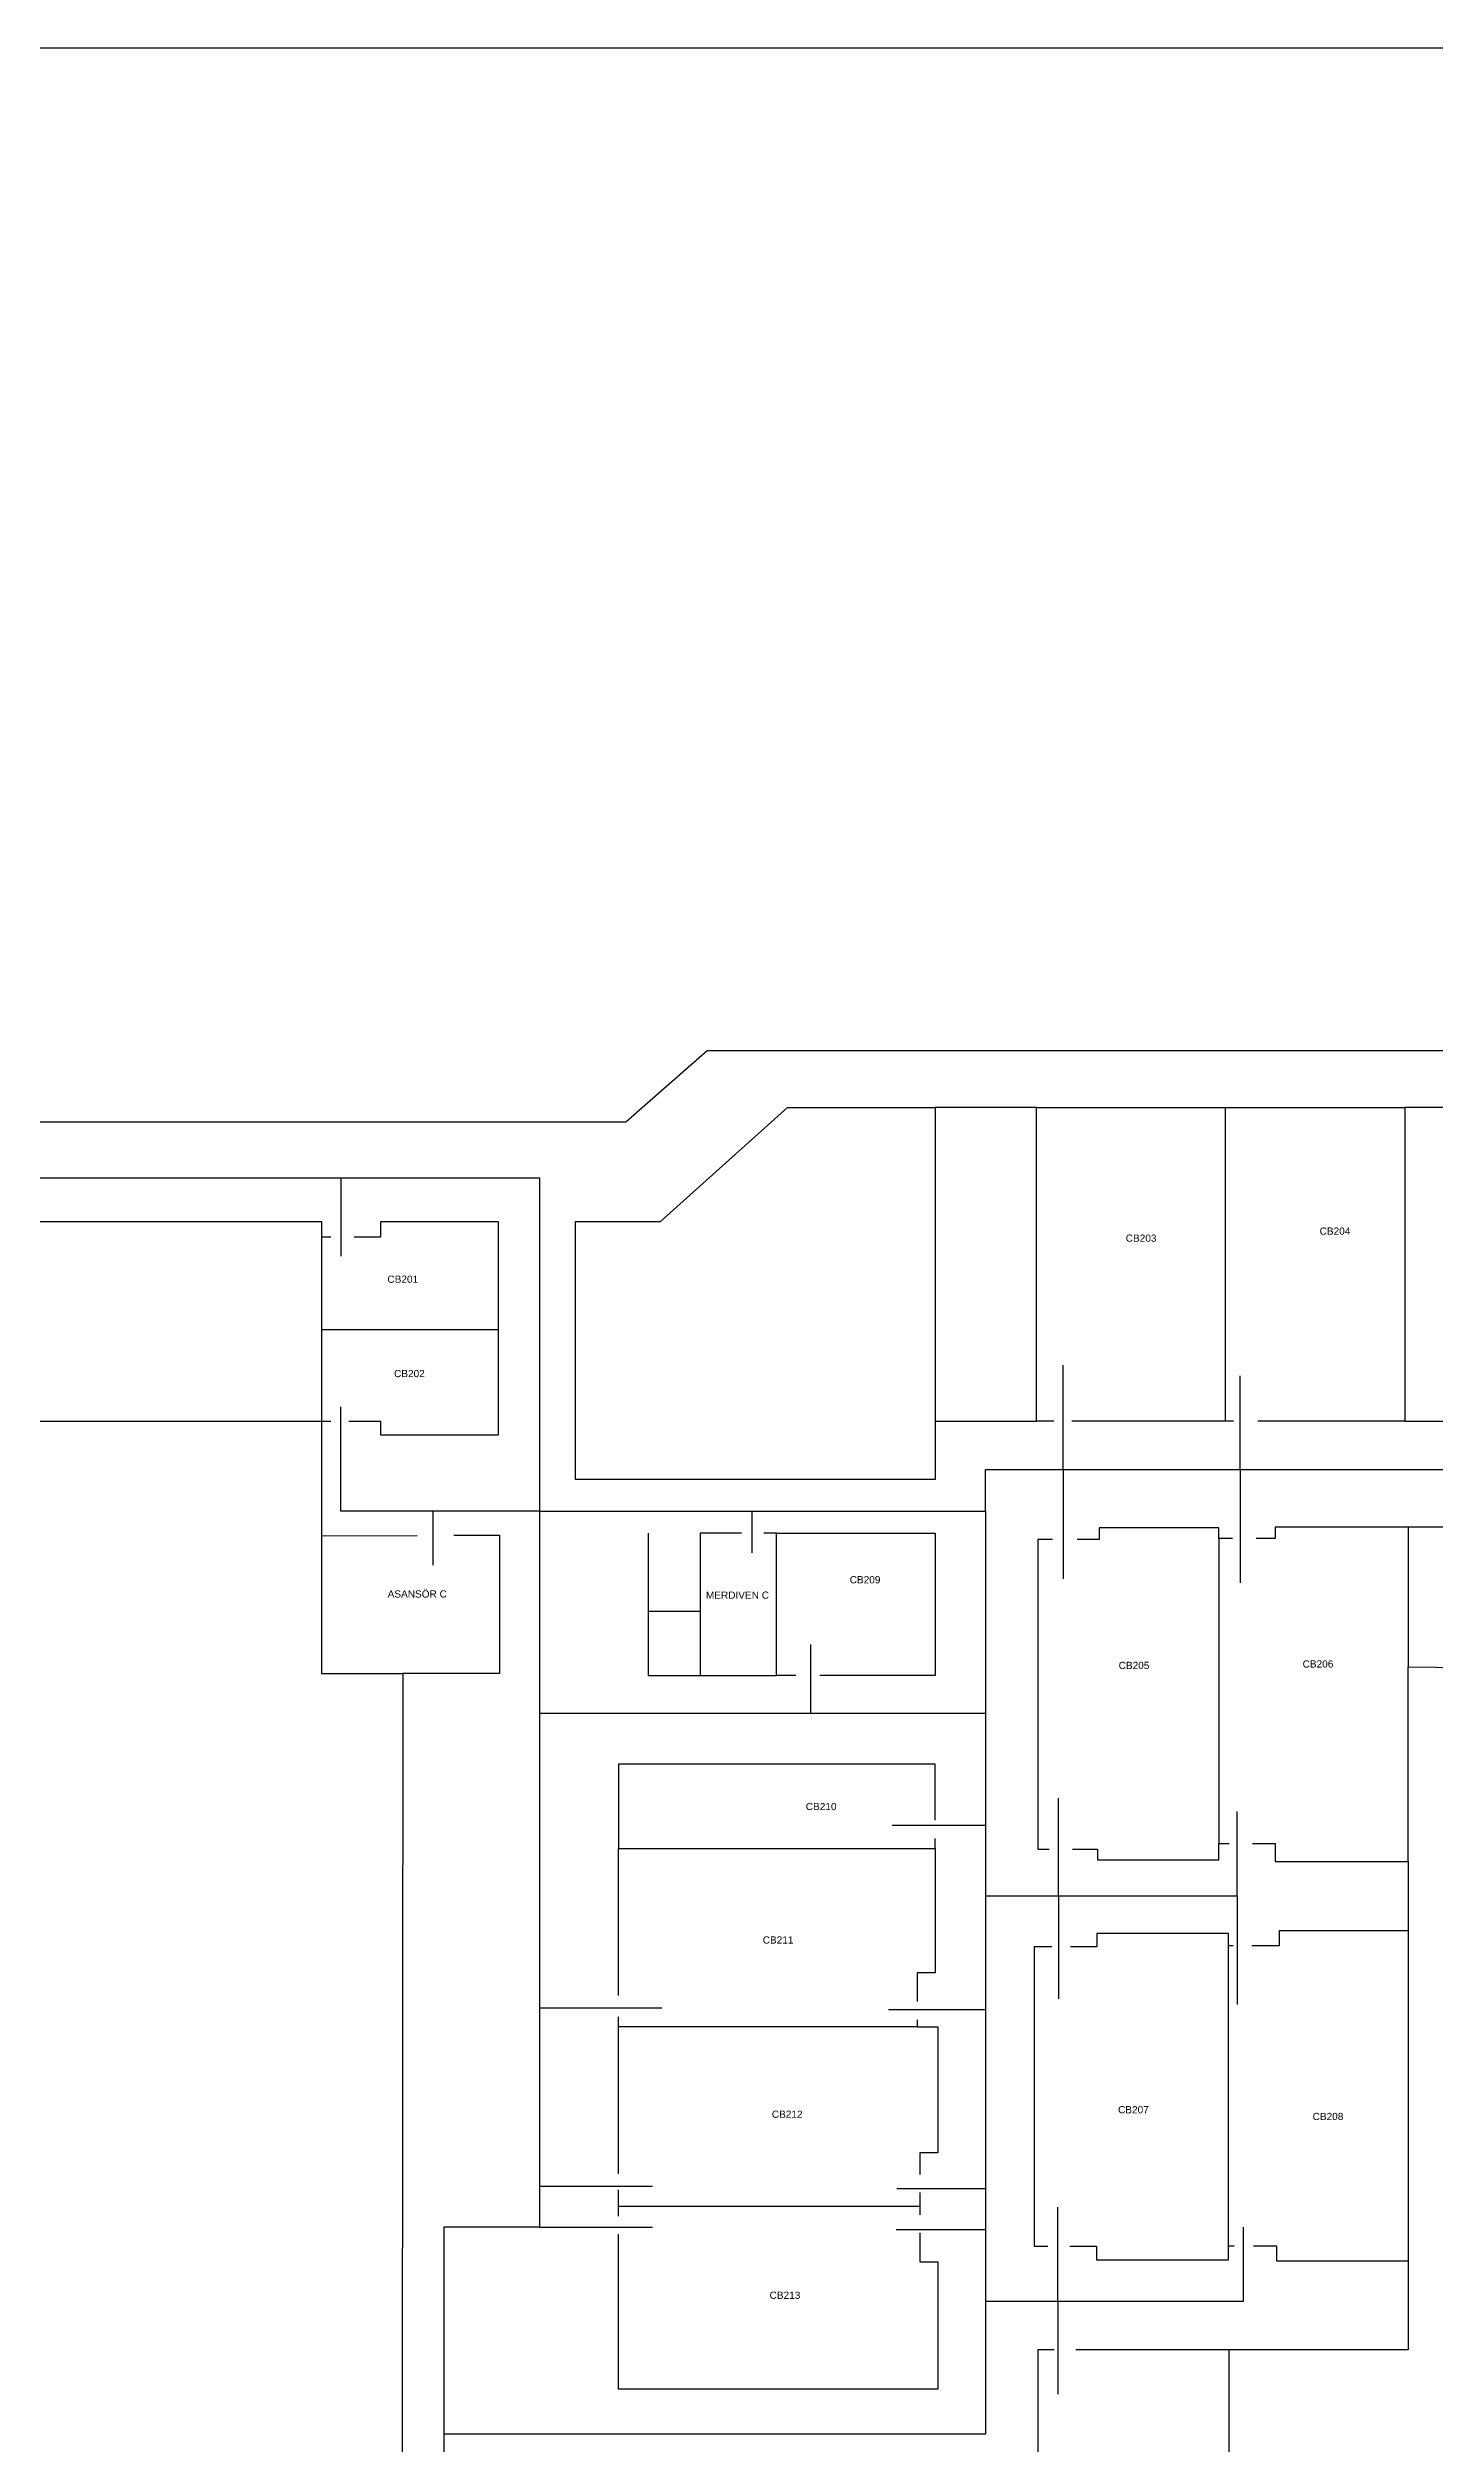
# Model space of a CAD drawing. Header units: metres. Extents: x 38812.6 to 38887.1, y 38457 to 38512.8.
# Drawn here: x 38849.85 to 38869.12, y 38479.56 to 38512.83 of the extents above; entities that cross this region are included whole.
import ezdxf

# ---------------------------------------------------------------- set-up
doc = ezdxf.new("R2010")
doc.units = ezdxf.units.M
doc.header["$MEASUREMENT"] = 0
for name, color, linetype in [('Paths', 70, 'Continuous'), ('Rooms', 10, 'Continuous'), ('Walls', 140, 'Continuous')]:
    doc.layers.add(name, color=color, linetype=linetype)
doc.styles.get("Standard").update_dxf_attribs({"font": 'arial.ttf', "height": 100})
picture_1 = doc.add_image_def('image1.jpg', size_in_pixel=(4032, 3024))

msp = doc.modelspace()

# ---------------------------------------------------------------- linework, layer by layer
at = {"layer": 'Paths'}
for points in [[(38845.829, 38497.142), (38851.943, 38497.142), (38853.916, 38497.142), (38853.916, 38496.054)], [(38853.916, 38497.142), (38856.675, 38497.142), (38856.675, 38492.511), (38855.191, 38492.511), (38855.191, 38491.761)], [(38859.626, 38492.511), (38862.87, 38492.511), (38862.87, 38493.092), (38863.951, 38493.092), (38863.951, 38494.539)], [(38863.951, 38493.092), (38866.407, 38493.092), (38866.407, 38494.393)], [(38866.407, 38493.092), (38871.21, 38493.092), (38871.21, 38494.429)], [(38855.191, 38492.511), (38853.916, 38492.511), (38853.916, 38493.96)], [(38863.951, 38493.092), (38863.951, 38491.572)], [(38866.407, 38493.092), (38866.407, 38491.517)], [(38856.675, 38492.511), (38859.626, 38492.511), (38859.626, 38491.935)], [(38856.675, 38492.511), (38856.675, 38485.618), (38858.375, 38485.618)], [(38862.87, 38492.511), (38862.87, 38489.704), (38862.87, 38488.147), (38861.576, 38488.147)], [(38860.446, 38489.704), (38860.446, 38490.661)], [(38862.87, 38489.704), (38856.675, 38489.704)], [(38862.87, 38487.17), (38863.886, 38487.17), (38863.886, 38488.526)], [(38862.87, 38488.147), (38862.87, 38485.591), (38861.525, 38485.591)], [(38863.886, 38487.17), (38866.368, 38487.17), (38866.368, 38488.341)], [(38863.886, 38487.17), (38863.886, 38485.74)], [(38866.368, 38487.17), (38866.368, 38485.665)], [(38856.675, 38485.618), (38856.675, 38483.14), (38858.246, 38483.14)], [(38862.87, 38485.591), (38862.87, 38483.106), (38861.638, 38483.106)], [(38856.675, 38483.14), (38856.675, 38482.574), (38858.246, 38482.574)], [(38862.87, 38483.106), (38862.87, 38482.534), (38861.631, 38482.534)], [(38862.87, 38482.534), (38862.87, 38481.543), (38863.877, 38481.543), (38863.877, 38482.849)], [(38856.675, 38482.574), (38855.345, 38482.574), (38855.345, 38473.756), (38841.961, 38473.756), (38841.961, 38473.106), (38842.418, 38473.106), (38842.418, 38472.348)], [(38863.877, 38481.543), (38866.455, 38481.543), (38866.455, 38482.57)], [(38862.87, 38481.543), (38862.87, 38479.696), (38855.345, 38479.696)], [(38863.877, 38481.543), (38863.877, 38480.253)]]:
    msp.add_lwpolyline(points, dxfattribs=at)
at = {"layer": 'Walls'}
for points in [[(38827.18, 38499.2), (38841.232, 38499.2), (38842.601, 38497.92), (38857.874, 38497.92), (38859.005, 38498.909), (38873.189, 38498.909)], [(38862.171, 38498.116), (38862.171, 38492.953), (38857.177, 38492.953), (38857.177, 38496.536), (38858.357, 38496.536), (38860.119, 38498.116), (38862.171, 38498.116)], [(38862.171, 38493.764), (38863.578, 38493.764), (38863.578, 38498.116), (38862.171, 38498.116)], [(38863.578, 38498.116), (38866.2, 38498.116), (38866.2, 38493.764), (38864.071, 38493.764)], [(38866.2, 38498.116), (38868.694, 38498.116), (38868.694, 38493.764), (38866.654, 38493.764)], [(38868.694, 38493.764), (38870.936, 38493.764), (38870.936, 38495.078), (38871.33, 38495.078), (38871.33, 38498.116), (38868.694, 38498.116)], [(38846.123, 38496.35), (38846.123, 38496.536), (38853.646, 38496.536), (38853.646, 38493.759), (38846.33, 38493.759)], [(38854.098, 38496.32), (38854.469, 38496.32), (38854.469, 38496.536), (38856.101, 38496.536), (38856.101, 38495.032), (38853.646, 38495.032)], [(38853.646, 38496.32), (38853.778, 38496.32)], [(38856.101, 38495.032), (38856.101, 38493.567), (38854.469, 38493.567), (38854.469, 38493.759), (38854.025, 38493.759)], [(38853.646, 38493.759), (38853.646, 38490.259), (38854.774, 38490.259), (38854.764, 38474.304), (38826.948, 38474.304)], [(38853.778, 38493.759), (38853.646, 38493.759)], [(38863.818, 38493.764), (38863.578, 38493.764)], [(38866.316, 38493.764), (38866.2, 38493.764)], [(38853.646, 38492.17), (38854.973, 38492.176)], [(38855.485, 38492.178), (38856.12, 38492.181), (38856.12, 38490.259), (38854.774, 38490.259)], [(38858.182, 38492.207), (38858.182, 38490.229), (38859.966, 38490.229), (38859.966, 38492.207), (38859.791, 38492.207)], [(38859.481, 38492.207), (38858.907, 38492.207), (38858.907, 38490.229)], [(38859.966, 38492.207), (38862.171, 38492.207), (38862.171, 38490.229), (38860.569, 38490.229)], [(38863.799, 38492.121), (38863.596, 38492.121), (38863.596, 38487.818), (38863.753, 38487.818)], [(38866.11, 38492.132), (38866.11, 38492.28), (38864.448, 38492.28), (38864.448, 38492.121), (38864.146, 38492.121)], [(38866.3, 38492.132), (38866.11, 38492.132), (38866.11, 38487.897), (38866.256, 38487.897)], [(38868.744, 38492.291), (38866.893, 38492.291), (38866.893, 38492.132), (38866.631, 38492.132)], [(38869.891, 38492.291), (38868.744, 38492.291), (38868.744, 38490.35), (38869.891, 38490.338)], [(38858.182, 38491.126), (38858.907, 38491.126)], [(38860.234, 38490.229), (38859.966, 38490.229)], [(38866.578, 38487.897), (38866.893, 38487.897), (38866.893, 38487.648), (38868.744, 38487.648), (38868.744, 38490.35)], [(38862.171, 38488.999), (38857.773, 38488.999), (38857.773, 38487.829), (38862.171, 38487.829), (38862.171, 38487.966)], [(38862.171, 38488.224), (38862.171, 38488.999)], [(38857.773, 38485.787), (38857.773, 38487.829)], [(38862.171, 38487.829), (38862.171, 38486.101), (38861.919, 38486.101), (38861.919, 38485.704)], [(38864.079, 38487.818), (38864.425, 38487.818), (38864.425, 38487.818), (38864.425, 38487.67), (38866.11, 38487.67), (38866.11, 38487.897)], [(38868.744, 38487.648), (38868.744, 38482.098), (38866.918, 38482.098), (38866.918, 38482.31), (38866.593, 38482.31)], [(38863.79, 38486.463), (38863.545, 38486.463), (38863.545, 38482.31), (38863.736, 38482.31)], [(38866.247, 38486.482), (38866.247, 38486.651), (38864.416, 38486.651), (38864.416, 38486.463), (38864.052, 38486.463)], [(38866.327, 38482.31), (38866.247, 38482.31), (38866.247, 38486.482), (38866.309, 38486.482)], [(38866.572, 38486.482), (38866.954, 38486.482), (38866.954, 38486.69), (38868.744, 38486.69)], [(38861.919, 38485.449), (38861.919, 38485.353), (38857.773, 38485.353), (38857.773, 38485.492)], [(38857.773, 38483.311), (38857.773, 38485.353)], [(38861.919, 38485.353), (38862.207, 38485.353), (38862.207, 38483.606), (38861.958, 38483.606), (38861.958, 38483.304)], [(38861.958, 38483.054), (38861.958, 38482.858), (38857.773, 38482.858), (38857.773, 38483.091)], [(38857.773, 38482.725), (38857.773, 38482.858)], [(38861.958, 38482.858), (38861.958, 38482.743)], [(38861.958, 38482.493), (38861.958, 38482.09), (38861.958, 38482.09), (38862.207, 38482.09), (38862.207, 38480.324), (38857.773, 38480.324), (38857.773, 38482.476)], [(38864.044, 38482.31), (38864.412, 38482.31), (38864.412, 38482.31), (38864.412, 38482.118), (38866.247, 38482.118), (38866.247, 38482.31)], [(38868.744, 38482.098), (38868.744, 38480.871), (38864.125, 38480.871)], [(38863.825, 38480.871), (38863.597, 38480.871), (38863.597, 38476.747), (38866.257, 38476.747), (38866.257, 38480.871)]]:
    msp.add_lwpolyline(points, dxfattribs=at)

# ---------------------------------------------------------------- texts
at = {"layer": 'Rooms', "char_height": 0.1, "attachment_point": 1}
for s, insert, width in [('CB204', (38867.512, 38496.451), 0.41427), ('CB203', (38864.819, 38496.353), 0.41427), ('CB201', (38854.562, 38495.783), 0.90217), ('CB202', (38854.654, 38494.473), 0.41427), ('ASANSÖR C', (38854.565, 38491.413), 0.85612), ('MERDIVEN C', (38858.986, 38491.397), 0.90217), ('CB209', (38860.984, 38491.611), 0.41427), ('CB205', (38864.72, 38490.421), 0.41427), ('CB206', (38867.276, 38490.441), 0.41427), ('CB210', (38860.374, 38488.462), 0.41427), ('CB211', (38859.776, 38486.609), 0.41427), ('CB212', (38859.902, 38484.19), 0.41427), ('CB207', (38864.712, 38484.253), 0.41427), ('CB208', (38867.415, 38484.159), 0.41427), ('CB213', (38859.871, 38481.677), 0.41427)]:
    msp.add_mtext(s, dxfattribs=dict(at, insert=insert, width=width))

# ---------------------------------------------------------------- pictures from other files: only their frames are drawn
at = {"layer": 'Walls'}
image = msp.add_image(picture_1, insert=(38812.619, 38456.989), size_in_units=(74.451, 55.839), dxfattribs=at)
image.dxf.flags = 7

doc.saveas('drawing.dxf')
